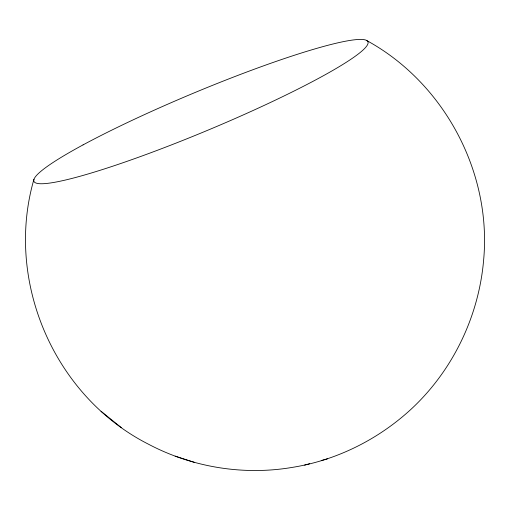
<?xml version="1.0" encoding="UTF-8"?>
<svg xmlns="http://www.w3.org/2000/svg" width="510" height="510" viewBox="0 0 510 510"><rect width="100%" height="100%" fill="white"/><g stroke="black" fill="none" stroke-linecap="round" stroke-linejoin="round"><path stroke-width="0.76" d="M33.947 179.29C4.558 280.857 53.881 396.098 148.219 444.07C192.085 467.294 243.621 475.753 292.568 467.339C337.04 460.211 378.911 439.11 411.857 408.51C453.052 369.954 478.89 316.06 483.646 259.877C491.818 172.17 444.031 82.792 366.779 40.577M304.585 465.12L309.64 463.717M321.224 460.568L327.445 458.834M175.14 456.144L194.144 462.264M101.063 411.289L121.386 427.673M83.073 144.878L82.499 145.191A180.986 19.852 -22.7 0 0 36.044 183.045L36.414 183.166A180.986 19.852 -22.7 0 0 223.176 123.707L225.86 122.553A180.986 19.852 -22.7 0 0 360.175 52.504A180.986 19.852 -22.7 0 0 316.971 48.303L315.001 48.877A180.986 19.852 -22.7 0 0 84.029 144.362L83.073 144.878"/></g></svg>
